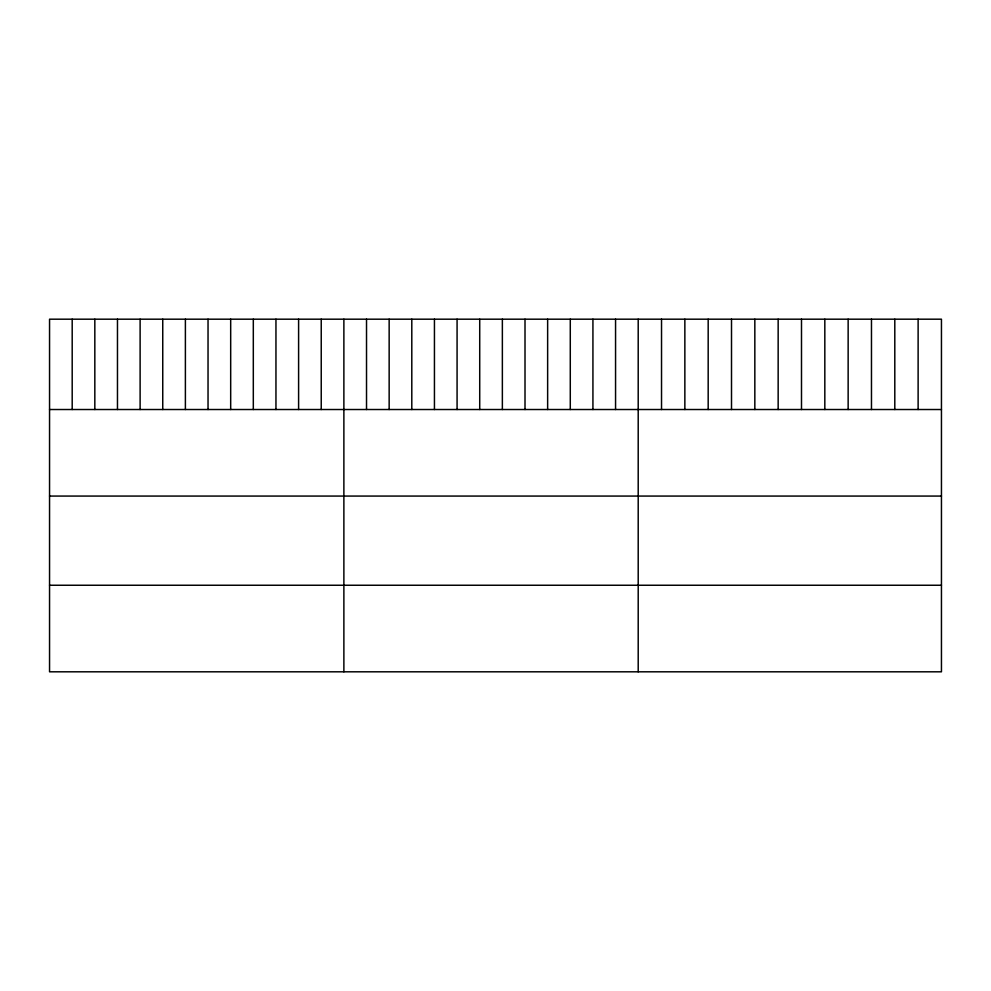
<?xml version="1.0" encoding="UTF-8"?>
<svg xmlns="http://www.w3.org/2000/svg" width="991" height="991" viewBox="0 0 991 991"><rect width="100%" height="100%" fill="white"/><g stroke="black" fill="none" stroke-linecap="round" stroke-linejoin="round"><path stroke-width="1.49" d="M941.45 409.518L941.45 671.811L49.55 671.811L49.55 319.189L941.45 319.189L941.45 409.518L49.55 409.518M49.55 496.07L941.45 496.07M49.55 585.247L941.45 585.247M918.124 319.189L918.124 409.518M894.799 319.189L894.799 409.518M871.473 319.189L871.473 409.518M848.147 319.189L848.147 409.518M824.822 319.189L824.822 409.518M801.496 319.189L801.496 409.518M778.158 319.189L778.158 409.518M754.832 319.189L754.832 409.518M731.507 319.189L731.507 409.518M708.181 319.189L708.181 409.518M684.855 319.189L684.855 409.518M661.53 319.189L661.53 409.518M638.204 319.189L638.204 671.811M615.56 319.189L615.56 409.518M592.928 319.189L592.928 409.518M570.283 319.189L570.283 409.518M547.639 319.189L547.639 409.518M525.007 319.189L525.007 409.518M502.363 319.189L502.363 409.518M479.718 319.189L479.718 409.518M457.074 319.189L457.074 409.518M434.442 319.189L434.442 409.518M411.798 319.189L411.798 409.518M389.153 319.189L389.153 409.518M366.521 319.189L366.521 409.518M343.877 319.189L343.877 671.811M321.233 319.189L321.233 409.518M298.601 319.189L298.601 409.518M275.956 319.189L275.956 409.518M253.312 319.189L253.312 409.518M230.68 319.189L230.68 409.518M208.036 319.189L208.036 409.518M185.391 319.189L185.391 409.518M162.747 319.189L162.747 409.518M140.115 319.189L140.115 409.518M117.471 319.189L117.471 409.518M94.826 319.189L94.826 409.518M72.194 319.189L72.194 409.518"/></g></svg>
